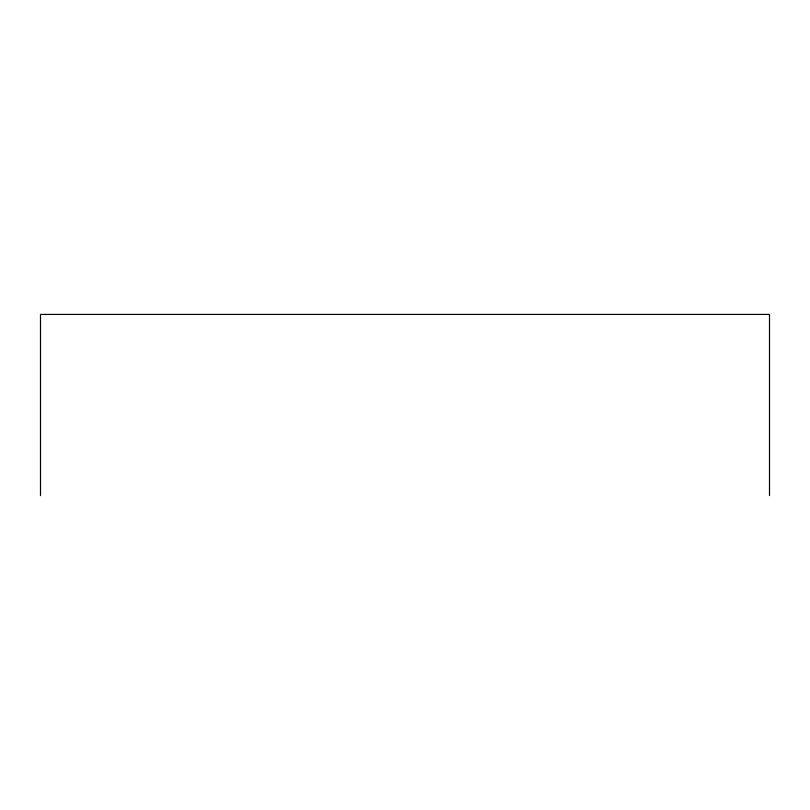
<?xml version="1.0" encoding="UTF-8"?>
<svg xmlns="http://www.w3.org/2000/svg" width="810" height="810" viewBox="0 0 810 810"><rect width="100%" height="100%" fill="white"/><g stroke="black" fill="none" stroke-linecap="round" stroke-linejoin="round"><path stroke-width="1.21" d="M769.5 495.578L769.5 314.422L40.5 314.422L40.5 495.578"/></g></svg>
